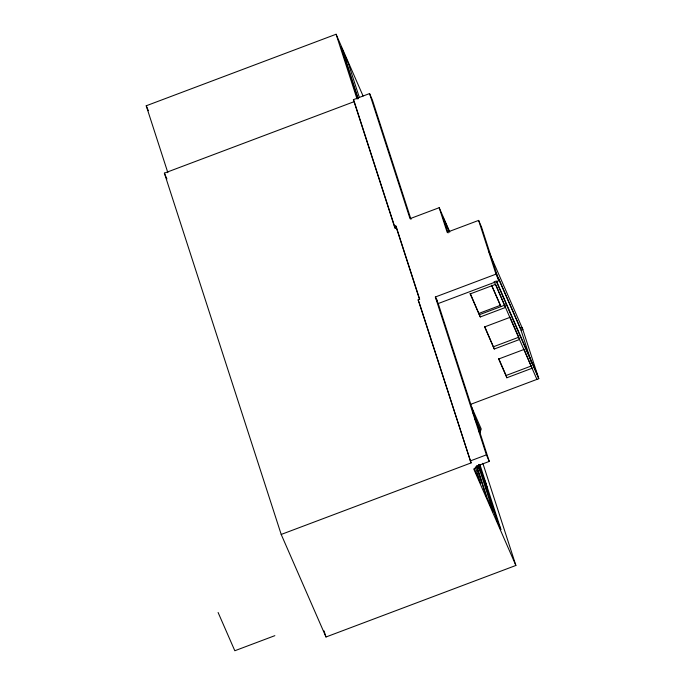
<?xml version="1.0" encoding="UTF-8"?>
<svg xmlns="http://www.w3.org/2000/svg" width="685" height="685" viewBox="0 0 685 685"><rect width="100%" height="100%" fill="white"/><g stroke="black" fill="none" stroke-linecap="round" stroke-linejoin="round"><path stroke-width="1.03" d="M479.003 431.815L479.68 429.923L475.03 419.28M479.423 432.792L480.433 429.949L472.83 412.541M479.8 433.014L481.23 429.007L471.717 407.233M167.851 172.671L146.222 105.781L336.095 34.25L363.084 96.011M419.7 299.294L396.598 227.865L395.245 228.379L394.389 226.427L353.4 99.668L369.566 93.571L372.434 100.13L410.983 219.346M482.856 463.317L515.882 565.459L326 636.99L281.201 534.446L164.374 173.151L354.256 101.62L395.245 228.379M449.805 231.992L439.188 207.692L410.024 218.678L369.566 93.571M394.389 226.427L395.75 225.913L396.598 227.865M498.868 280.696L496 274.146L435.343 296.999L438.212 303.549L498.868 280.696L481.487 226.949L478.627 220.399L447.134 232.258L439.188 207.692M281.201 534.446L471.083 462.914L418.133 299.859L419.494 299.354L395.75 225.913M470.218 293.908L495.435 284.403M478.507 313.567L500.444 305.304L500.872 306.623L491.642 285.499M479.294 314.749L505.41 304.911M470.073 293.625L480.288 316.95L505.496 307.445L495.949 284.994M484.637 326.899L509.846 317.403M493.303 346.807L518.768 337.217L509.948 317.035M484.483 326.625L494.296 349.007L519.504 339.503L519.016 337.979M523.871 349.513L498.663 359.008L506.857 377.76L532.065 368.265L523.956 349.093M498.74 358.589L506.112 375.474L531.329 365.97M470.484 404.407L538.778 378.677L522.218 327.721L520.454 328.432L498.226 277.571M470.227 460.962L486.393 454.866L489.261 461.425L478.301 465.552L473.755 469.028L515.882 565.459M477.942 471.22L479.842 470.501L477.796 465.817M485.785 488.636L487.489 487.994L484.261 480.605L497.695 522.167M274.856 635.663L234.818 650.75L218.095 612.484M479.68 429.923L480.433 429.949M488.653 251.164L522.886 329.519L521.028 330.213L531.663 363.11M495.383 271.525L521.088 330.196M496.634 281.347L537.708 375.371M496.043 280.859L538.778 378.677M494.15 281.475L536.92 379.379M491.633 285.14L500.444 305.304M449.411 231.864L443.024 217.248L448.093 232.934M470.321 293.531L480.288 316.95M484.732 326.531L494.296 349.007M353.4 99.668L354.256 101.62M436.139 298.146L437.39 301.006M418.133 299.859L419.485 303.344M486.153 483.884L482.925 476.495L479.012 464.387M474.397 468.84L480.647 483.148L475.407 466.93M146.222 105.781L148.362 110.687M164.374 173.151L166.917 178.965M478.627 220.399L496 274.146M506.112 375.474L506.857 377.777M438.212 303.549L489.261 461.425M435.343 296.999L486.393 454.866M479.954 464.713L500.923 529.556L496.993 520.557L478.892 464.576M359.257 97.21L348.4 63.636L340.95 46.58L357.724 98.46M478.515 466.391L493.277 512.063L485.828 495.007L476.614 466.502M342.423 49.954L358.212 98.794M476.563 465.637L486.727 497.062M336.095 34.25L357.073 99.111M419.725 304.106L471.083 462.914M324.031 630.894L326 636.99"/></g></svg>
